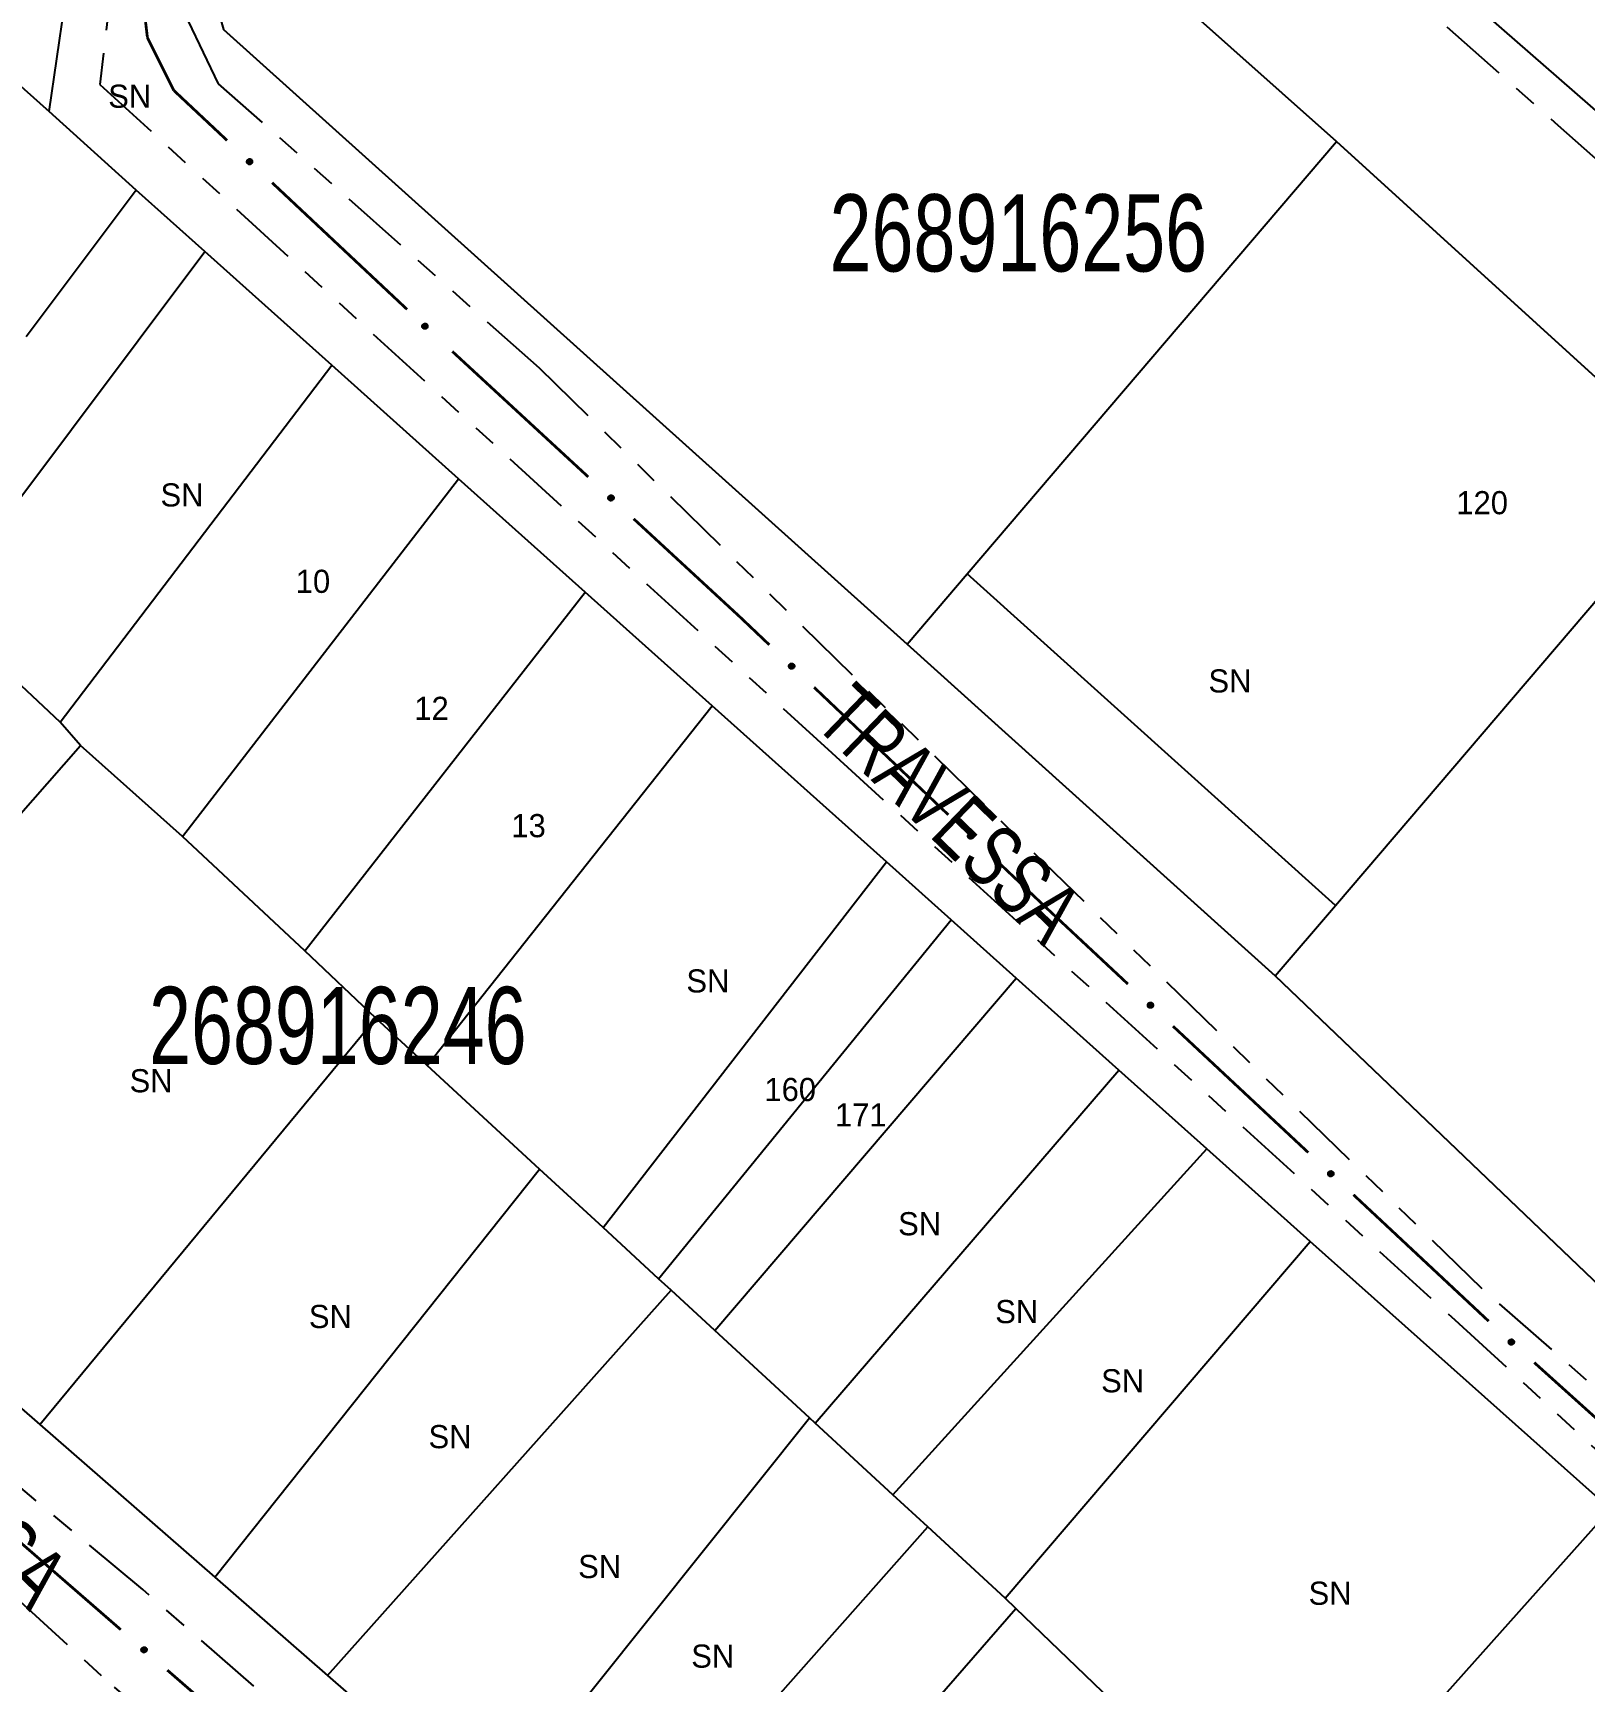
# Model space of a CAD drawing. Extents: x 209193 to 212081, y 4877574 to 4880493.
# Drawn here: x 210100.4 to 210200.9, y 4878796.2 to 4878903 of the extents above; entities that cross this region are included whole.
import ezdxf
from ezdxf.enums import TextEntityAlignment as Align

# ---------------------------------------------------------------- set-up
doc = ezdxf.new("R2010")
doc.units = 0
doc.header["$LTSCALE"] = 1.5
doc.header["$MEASUREMENT"] = 0
doc.linetypes.add('TRACO_25', pattern=[8, 3, -1, 1, -1, 1, -1])
for name, color, linetype in [('CD_MALHA_LOTES', 7, 'CONTINUOUS'), ('CD_TXT_QUADRA', 255, 'CONTINUOUS'), ('RU-QUADRA', 210, 'CONTINUOUS'), ('SV-EIXO-RUA-N-PAV', 6, 'CONTINUOUS'), ('SV-FX-DOM-EST', 20, 'CONTINUOUS'), ('SV-ROD-ESTADUAIS', 20, 'CONTINUOUS'), ('SV-RUA-NAO-PAV', 7, 'CONTINUOUS'), ('SV-TXT-RUA-N-PAV', 7, 'CONTINUOUS'), ('Th_NmrPort', 1, 'CONTINUOUS')]:
    doc.layers.add(name, color=color, linetype=linetype)
doc.styles.add('ARIAL', font='ARIAL.SHX')

msp = doc.modelspace()

# ---------------------------------------------------------------- linework, layer by layer
at = {"layer": 'CD_MALHA_LOTES', "linetype": 'Continuous', "flags": 128}
for points in [[(210119.543589, 4878954.157132), (210184.901185, 4878895.995277)], [(210101.460905, 4878897.949073), (210104.923856, 4878921.866054)], [(210157.071599, 4878863.426586), (210112.749157, 4878903.261562)], [(210096.564755, 4878902.293578), (210101.460905, 4878897.949073)], [(210107.098896, 4878892.858456), (210101.460905, 4878897.949073)], [(210160.968033, 4878867.986545), (210184.901185, 4878895.995277)], [(210184.901185, 4878895.995277), (210208.666547, 4878874.382007)], [(210107.098896, 4878892.858456), (210099.963068, 4878883.342408)], [(210111.553255, 4878888.868817), (210107.098896, 4878892.858456)], [(210094.240017, 4878865.790859), (210111.553255, 4878888.868817)], [(210119.772362, 4878881.507204), (210111.553255, 4878888.868817)], [(210102.168207, 4878858.371636), (210119.772362, 4878881.507204)], [(210127.99147, 4878874.14559), (210119.772362, 4878881.507204)], [(210110.096397, 4878850.952412), (210127.99147, 4878874.14559)], [(210136.210577, 4878866.783976), (210127.99147, 4878874.14559)], [(210184.832571, 4878846.490555), (210208.666547, 4878874.382007)], [(210157.071599, 4878863.426586), (210160.968033, 4878867.986545)], [(210184.832571, 4878846.490555), (210160.968033, 4878867.986545)], [(210118.024588, 4878843.533188), (210136.210577, 4878866.783976)], [(210144.429684, 4878859.422363), (210136.210577, 4878866.783976)], [(210102.168207, 4878858.371636), (210094.240017, 4878865.790859)], [(210180.936037, 4878841.930678), (210157.071599, 4878863.426586)], [(210125.952778, 4878836.113965), (210144.429684, 4878859.422363)], [(210155.72708, 4878849.303616), (210144.429684, 4878859.422363)], [(210103.485475, 4878856.843289), (210102.168207, 4878858.371636)], [(210080.447095, 4878830.628789), (210103.485475, 4878856.843289)], [(210110.096397, 4878850.952412), (210103.485475, 4878856.843289)], [(210118.024588, 4878843.533188), (210110.096397, 4878850.952412)], [(210137.359, 4878825.602381), (210155.72708, 4878849.303616)], [(210159.921807, 4878845.546522), (210155.72708, 4878849.303616)], [(210180.936037, 4878841.930678), (210184.832571, 4878846.490555)], [(210140.963465, 4878822.280629), (210159.921807, 4878845.546522)], [(210164.128202, 4878841.778977), (210159.921807, 4878845.546522)], [(210122.637999, 4878839.168751), (210118.024588, 4878843.533188)], [(210144.599593, 4878818.929698), (210164.128202, 4878841.778977)], [(210170.802053, 4878835.801404), (210164.128202, 4878841.778977)], [(210228.51, 4878796.43), (210180.936037, 4878841.930678)], [(210100.84606, 4878812.831398), (210122.637999, 4878839.168751)], [(210125.952778, 4878836.113965), (210122.637999, 4878839.168751)], [(210133.239399, 4878829.398864), (210125.952778, 4878836.113965)], [(210151.108096, 4878812.931684), (210170.802053, 4878835.801404)], [(210176.493645, 4878830.703612), (210170.802053, 4878835.801404)], [(210080.447095, 4878830.628789), (210100.84606, 4878812.831398)], [(210156.152419, 4878808.283007), (210176.493645, 4878830.703612)], [(210183.201405, 4878824.695668), (210176.493645, 4878830.703612)], [(210112.185677, 4878802.937975), (210133.239399, 4878829.398864)], [(210137.359, 4878825.602381), (210133.239399, 4878829.398864)], [(210140.963465, 4878822.280629), (210137.359, 4878825.602381)], [(210163.423918, 4878801.581843), (210183.201405, 4878824.695668)], [(210202.674348, 4878807.35699), (210183.201405, 4878824.695668)], [(210119.488976, 4878796.566099), (210141.767183, 4878821.53995)], [(210141.767183, 4878821.53995), (210140.963465, 4878822.280629)], [(210144.599593, 4878818.929698), (210141.767183, 4878821.53995)], [(210150.740154, 4878813.270766), (210144.599593, 4878818.929698)], [(210100.84606, 4878812.831398), (210112.185677, 4878802.937975)], [(210130.036913, 4878787.363389), (210150.740154, 4878813.270766)], [(210151.108096, 4878812.931684), (210150.740154, 4878813.270766)], [(210156.152419, 4878808.283007), (210151.108096, 4878812.931684)], [(210158.407969, 4878806.20437), (210156.152419, 4878808.283007)], [(210181.855488, 4878784.048073), (210202.674348, 4878807.35699)], [(210136.630056, 4878781.6111), (210158.407969, 4878806.20437)], [(210163.423918, 4878801.581843), (210158.407969, 4878806.20437)], [(210112.185677, 4878802.937975), (210119.488976, 4878796.566099)], [(210164.11342, 4878800.918869), (210163.423918, 4878801.581843)], [(210142.70252, 4878776.313085), (210164.11342, 4878800.918869)], [(210172.542007, 4878792.814562), (210164.11342, 4878800.918869)], [(210119.488976, 4878796.566099), (210130.036913, 4878787.363389)]]:
    msp.add_lwpolyline(points, dxfattribs=at)
at = {"layer": 'RU-QUADRA', "linetype": 'Continuous', "flags": 128}
msp.add_lwpolyline([(210119.543589, 4878954.157132), (210110.820915, 4878910.019582), (210112.749157, 4878903.261562), (210157.071599, 4878863.426586), (210180.936037, 4878841.930678), (210228.51, 4878796.43), (210258.89, 4878831.68), (210208.666547, 4878874.382007), (210184.901185, 4878895.995277)], close=True, dxfattribs=at)
for points in [[(210202.674348, 4878807.35699), (210183.201405, 4878824.695668), (210176.493645, 4878830.703612), (210170.802053, 4878835.801404), (210164.128202, 4878841.778977), (210159.921807, 4878845.546522), (210155.72708, 4878849.303616), (210144.429684, 4878859.422363), (210136.210577, 4878866.783976), (210127.99147, 4878874.14559), (210119.772362, 4878881.507204), (210111.553255, 4878888.868817), (210107.098896, 4878892.858456), (210101.460905, 4878897.949073), (210104.923856, 4878921.866054)], [(210004.966155, 4878914.215984), (209999.071213, 4878897.510637), (210034.494823, 4878869.414064), (210038.485667, 4878866.248688), (210047.873255, 4878858.802833), (210055.911836, 4878852.034954), (210063.949635, 4878845.022253), (210071.77211, 4878838.197414), (210080.447095, 4878830.628789), (210100.84606, 4878812.831398), (210112.185677, 4878802.937975), (210119.488976, 4878796.566099), (210130.036913, 4878787.363389), (210136.630056, 4878781.6111), (210142.70252, 4878776.313085), (210151.363082, 4878768.757045), (210158.412815, 4878762.382962), (210158.523501, 4878762.509827), (210180.198847, 4878743.598837), (210191.083124, 4878756.885276), (210200.053672, 4878766.91869), (210221.214113, 4878790.586301)]]:
    msp.add_lwpolyline(points, dxfattribs=at)
at = {"layer": 'SV-EIXO-RUA-N-PAV', "const_width": 0.18}
for points in [[(210107.823406, 4878902.737383), (210107.422377, 4878906.146135)], [(210108.077307, 4878902.229581), (210107.823406, 4878902.737383)], [(210109.536934, 4878899.310327), (210108.077307, 4878902.229581)], [(210110.073707, 4878898.806514), (210109.536934, 4878899.310327)], [(210112.99026, 4878896.069048), (210110.073707, 4878898.806514)], [(210124.656471, 4878885.119184), (210115.906813, 4878893.331582)], [(210136.404321, 4878874.257027), (210127.586679, 4878882.396389)], [(210146.234985, 4878865.182567), (210139.343534, 4878871.543907)], [(210146.685599, 4878864.754729), (210146.234985, 4878865.182567)], [(210148.13599, 4878863.377643), (210146.685599, 4878864.754729)], [(210159.739118, 4878852.360955), (210151.036772, 4878860.623471)], [(210166.011951, 4878846.40516), (210162.6399, 4878849.606783)], [(210166.267817, 4878846.166127), (210166.011951, 4878846.40516)], [(210171.382965, 4878841.387502), (210166.267817, 4878846.166127)], [(210183.074732, 4878830.46493), (210174.305907, 4878838.656859)], [(210187.716635, 4878826.128416), (210185.997674, 4878827.734287)], [(210188.189651, 4878825.686059), (210187.716635, 4878826.128416)], [(210194.763073, 4878819.538691), (210188.189651, 4878825.686059)], [(210206.646105, 4878808.824755), (210197.724926, 4878816.850499)], [(210097.038758, 4878807.413936), (210106.095298, 4878799.541257)], [(210109.114145, 4878796.917031), (210118.170685, 4878789.044352)]]:
    msp.add_lwpolyline(points, dxfattribs=at)
at = {"layer": 'SV-EIXO-RUA-N-PAV'}
for points in [[(210114.477964, 4878894.521721), (210114.429107, 4878894.51948), (210114.386658, 4878894.527545), (210114.35319, 4878894.544461), (210114.327513, 4878894.567122), (210114.303855, 4878894.593263), (210114.285818, 4878894.624881), (210114.273572, 4878894.664408), (210114.27098, 4878894.713403), (210114.2821, 4878894.756344), (210114.296929, 4878894.790043), (210114.319016, 4878894.818178), (210114.344796, 4878894.840735), (210114.378259, 4878894.858385), (210114.418437, 4878894.870404), (210114.467766, 4878894.871818), (210114.509327, 4878894.863626), (210114.54127, 4878894.846413), (210114.569414, 4878894.824029), (210114.593247, 4878894.797052), (210114.610773, 4878894.765913), (210114.622802, 4878894.725438), (210114.623552, 4878894.676731), (210114.615855, 4878894.635186), (210114.599096, 4878894.60301), (210114.576435, 4878894.575798), (210114.550504, 4878894.551751), (210114.519475, 4878894.532296), (210114.477964, 4878894.521721)], [(210125.844875, 4878883.852778), (210125.796018, 4878883.850537), (210125.753569, 4878883.858602), (210125.720101, 4878883.875518), (210125.694424, 4878883.898179), (210125.670766, 4878883.92432), (210125.652729, 4878883.955938), (210125.640483, 4878883.995465), (210125.637891, 4878884.04446), (210125.649011, 4878884.087401), (210125.66384, 4878884.1211), (210125.685927, 4878884.149235), (210125.711707, 4878884.171792), (210125.74517, 4878884.189442), (210125.785348, 4878884.201461), (210125.834677, 4878884.202875), (210125.876238, 4878884.194683), (210125.90818, 4878884.17747), (210125.936325, 4878884.155086), (210125.960158, 4878884.128109), (210125.977684, 4878884.09697), (210125.989713, 4878884.056495), (210125.990463, 4878884.007789), (210125.982766, 4878883.966243), (210125.966007, 4878883.934068), (210125.943345, 4878883.906855), (210125.917415, 4878883.882808), (210125.886386, 4878883.863354), (210125.844875, 4878883.852778)], [(210137.904839, 4878872.722124), (210137.856002, 4878872.719477), (210137.813488, 4878872.727189), (210137.779881, 4878872.743826), (210137.754016, 4878872.766272), (210137.730142, 4878872.792216), (210137.711842, 4878872.823683), (210137.699268, 4878872.863107), (210137.696269, 4878872.912078), (210137.707031, 4878872.95511), (210137.72158, 4878872.988932), (210137.743432, 4878873.017249), (210137.769024, 4878873.04002), (210137.802338, 4878873.057947), (210137.842415, 4878873.0703), (210137.891731, 4878873.072124), (210137.933358, 4878873.064278), (210137.965443, 4878873.047332), (210137.993772, 4878873.025182), (210138.017829, 4878872.998404), (210138.035614, 4878872.967412), (210138.047978, 4878872.927038), (210138.049133, 4878872.87834), (210138.041782, 4878872.836732), (210138.025291, 4878872.804418), (210138.002857, 4878872.777018), (210137.977127, 4878872.752756), (210137.946261, 4878872.733044), (210137.904839, 4878872.722124)], [(210149.614782, 4878861.821797), (210149.565913, 4878861.819837), (210149.523512, 4878861.828145), (210149.490141, 4878861.845253), (210149.464595, 4878861.868061), (210149.441087, 4878861.894338), (210149.423232, 4878861.926059), (210149.411213, 4878861.965656), (210149.408903, 4878862.014664), (210149.420269, 4878862.057541), (210149.435292, 4878862.091154), (210149.45754, 4878862.119162), (210149.483449, 4878862.14157), (210149.517013, 4878862.159028), (210149.557259, 4878862.170816), (210149.606595, 4878862.171946), (210149.648109, 4878862.163516), (210149.679952, 4878862.14612), (210149.707967, 4878862.123575), (210149.731644, 4878862.096461), (210149.748992, 4878862.065222), (210149.760788, 4878862.024678), (210149.761258, 4878861.975969), (210149.753323, 4878861.934468), (210149.736379, 4878861.902389), (210149.713562, 4878861.875308), (210149.687493, 4878861.85141), (210149.656354, 4878861.832134), (210149.614782, 4878861.821797)], [(210161.21791, 4878850.805108), (210161.169041, 4878850.803148), (210161.126639, 4878850.811457), (210161.093269, 4878850.828565), (210161.067723, 4878850.851372), (210161.044215, 4878850.877649), (210161.02636, 4878850.90937), (210161.014341, 4878850.948967), (210161.012031, 4878850.997976), (210161.023397, 4878851.040853), (210161.03842, 4878851.074466), (210161.060668, 4878851.102474), (210161.086577, 4878851.124882), (210161.120141, 4878851.142339), (210161.160387, 4878851.154127), (210161.209723, 4878851.155258), (210161.251237, 4878851.146828), (210161.28308, 4878851.129432), (210161.311095, 4878851.106887), (210161.334772, 4878851.079773), (210161.35212, 4878851.048533), (210161.363916, 4878851.00799), (210161.364386, 4878850.95928), (210161.356451, 4878850.91778), (210161.339507, 4878850.885701), (210161.31669, 4878850.858619), (210161.290621, 4878850.834721), (210161.259481, 4878850.815445), (210161.21791, 4878850.805108)], [(210172.874281, 4878839.843656), (210172.825429, 4878839.841301), (210172.782962, 4878839.849266), (210172.749454, 4878839.866104), (210172.723725, 4878839.888705), (210172.700006, 4878839.91479), (210172.681895, 4878839.946366), (210172.669557, 4878839.985865), (210172.66685, 4878840.034853), (210172.677869, 4878840.07782), (210172.69262, 4878840.111554), (210172.714641, 4878840.139741), (210172.740368, 4878840.162358), (210172.77379, 4878840.180086), (210172.81394, 4878840.192198), (210172.863265, 4878840.193728), (210172.904845, 4878840.185633), (210172.936828, 4878840.168495), (210172.965024, 4878840.146177), (210172.98892, 4878840.119255), (210173.00652, 4878840.088157), (210173.018643, 4878840.04771), (210173.019507, 4878839.999006), (210173.011907, 4878839.957443), (210172.995223, 4878839.925228), (210172.972625, 4878839.897963), (210172.94675, 4878839.873855), (210172.915767, 4878839.854328), (210172.874281, 4878839.843656)], [(210184.566048, 4878828.921084), (210184.517196, 4878828.918729), (210184.474729, 4878828.926694), (210184.441222, 4878828.943532), (210184.415492, 4878828.966133), (210184.391773, 4878828.992218), (210184.373662, 4878829.023794), (210184.361324, 4878829.063293), (210184.358617, 4878829.112281), (210184.369637, 4878829.155248), (210184.384387, 4878829.188982), (210184.406408, 4878829.217168), (210184.432136, 4878829.239786), (210184.465557, 4878829.257514), (210184.505707, 4878829.269626), (210184.555032, 4878829.271156), (210184.596612, 4878829.263061), (210184.628595, 4878829.245923), (210184.656792, 4878829.223605), (210184.680687, 4878829.196683), (210184.698287, 4878829.165585), (210184.71041, 4878829.125138), (210184.711274, 4878829.076434), (210184.703674, 4878829.034871), (210184.68699, 4878829.002656), (210184.664392, 4878828.975391), (210184.638518, 4878828.951283), (210184.607535, 4878828.931756), (210184.566048, 4878828.921084)], [(210196.271256, 4878818.010191), (210196.222458, 4878818.006918), (210196.179848, 4878818.014085), (210196.14603, 4878818.03029), (210196.11988, 4878818.052403), (210196.095676, 4878818.078039), (210196.076975, 4878818.109269), (210196.063896, 4878818.148529), (210196.06027, 4878818.197458), (210196.07048, 4878818.240624), (210196.084594, 4878818.274629), (210196.106082, 4878818.303224), (210196.13138, 4878818.326321), (210196.164462, 4878818.344674), (210196.204378, 4878818.357538), (210196.253666, 4878818.359994), (210196.295391, 4878818.352682), (210196.327689, 4878818.336148), (210196.3563, 4878818.314363), (210196.380698, 4878818.287895), (210196.398878, 4878818.257133), (210196.411759, 4878818.216922), (210196.413538, 4878818.168242), (210196.40672, 4878818.126543), (210196.390644, 4878818.094021), (210196.368563, 4878818.066336), (210196.343146, 4878818.041746), (210196.312535, 4878818.021641), (210196.271256, 4878818.010191)], [(210107.568503, 4878798.406486), (210107.617239, 4878798.410588), (210107.659964, 4878798.404149), (210107.694053, 4878798.388521), (210107.720576, 4878798.366857), (210107.745214, 4878798.341637), (210107.764444, 4878798.31073), (210107.778188, 4878798.271698), (210107.782647, 4878798.222838), (210107.773174, 4878798.179504), (210107.759641, 4878798.145264), (210107.738643, 4878798.116307), (210107.713742, 4878798.092783), (210107.680977, 4878798.07387), (210107.641286, 4878798.060327), (210107.592047, 4878798.057033), (210107.550204, 4878798.063633), (210107.517628, 4878798.079615), (210107.488651, 4878798.100909), (210107.463806, 4878798.126958), (210107.445104, 4878798.157406), (210107.431541, 4878798.197392), (210107.428933, 4878798.246035), (210107.43504, 4878798.287843), (210107.45056, 4878798.320635), (210107.472167, 4878798.348692), (210107.497161, 4878798.37371), (210107.527425, 4878798.394334), (210107.568503, 4878798.406486)]]:
    msp.add_lwpolyline(points, close=True, dxfattribs=at)
for points in [[(210114.519475, 4878894.532296), (210114.27098, 4878894.713403)], [(210114.477964, 4878894.521721), (210114.273572, 4878894.664408)], [(210114.499337, 4878894.528895), (210114.276134, 4878894.687865)], [(210114.531637, 4878894.545364), (210114.279581, 4878894.731415)], [(210114.550504, 4878894.551751), (210114.2821, 4878894.756344)], [(210114.451301, 4878894.521582), (210114.285376, 4878894.63989)], [(210114.429107, 4878894.51948), (210114.285818, 4878894.624881)], [(210114.559958, 4878894.565568), (210114.291921, 4878894.768489)], [(210114.576435, 4878894.575798), (210114.296929, 4878894.790043)], [(210114.404889, 4878894.523973), (210114.301967, 4878894.603733)], [(210114.386658, 4878894.527545), (210114.303855, 4878894.593263)], [(210114.586166, 4878894.591497), (210114.311043, 4878894.804812)], [(210114.599096, 4878894.60301), (210114.319016, 4878894.818178)], [(210114.605471, 4878894.622034), (210114.33445, 4878894.827757)], [(210114.615855, 4878894.635186), (210114.344796, 4878894.840735)], [(210114.618807, 4878894.658174), (210114.365694, 4878894.847088)], [(210114.623552, 4878894.676731), (210114.378259, 4878894.858385)], [(210114.61933, 4878894.702597), (210114.400918, 4878894.862684)], [(210114.622802, 4878894.725438), (210114.418437, 4878894.870404)], [(210114.611144, 4878894.747709), (210114.449076, 4878894.86614)], [(210114.610773, 4878894.765913), (210114.467766, 4878894.871818)], [(210114.598411, 4878894.783989), (210114.49356, 4878894.863688)], [(210114.593247, 4878894.797052), (210114.509327, 4878894.863626)], [(210125.886386, 4878883.863354), (210125.637891, 4878884.04446)], [(210125.844875, 4878883.852778), (210125.640483, 4878883.995465)], [(210125.866248, 4878883.859952), (210125.643044, 4878884.018922)], [(210125.898548, 4878883.876421), (210125.646492, 4878884.062472)], [(210125.917415, 4878883.882808), (210125.649011, 4878884.087401)], [(210125.818212, 4878883.852639), (210125.652287, 4878883.970948)], [(210125.796018, 4878883.850537), (210125.652729, 4878883.955938)], [(210125.926869, 4878883.896625), (210125.658832, 4878884.099546)], [(210125.943345, 4878883.906855), (210125.66384, 4878884.1211)], [(210125.7718, 4878883.85503), (210125.668878, 4878883.93479)], [(210125.753569, 4878883.858602), (210125.670766, 4878883.92432)], [(210125.953077, 4878883.922554), (210125.677954, 4878884.13587)], [(210125.966007, 4878883.934068), (210125.685927, 4878884.149235)], [(210125.972382, 4878883.953091), (210125.701361, 4878884.158814)], [(210125.982766, 4878883.966243), (210125.711707, 4878884.171792)], [(210125.985718, 4878883.989232), (210125.732605, 4878884.178145)], [(210125.990463, 4878884.007789), (210125.74517, 4878884.189442)], [(210125.986241, 4878884.033654), (210125.767829, 4878884.193741)], [(210125.989713, 4878884.056495), (210125.785348, 4878884.201461)], [(210125.978055, 4878884.078766), (210125.815987, 4878884.197197)], [(210125.977684, 4878884.09697), (210125.834677, 4878884.202875)], [(210125.965322, 4878884.115046), (210125.860471, 4878884.194745)], [(210125.960158, 4878884.128109), (210125.876238, 4878884.194683)], [(210137.946261, 4878872.733044), (210137.696269, 4878872.912078)], [(210137.904839, 4878872.722124), (210137.699268, 4878872.863107)], [(210137.926152, 4878872.729476), (210137.701634, 4878872.886584)], [(210137.958314, 4878872.746213), (210137.704719, 4878872.930161)], [(210137.977127, 4878872.752756), (210137.707031, 4878872.95511)], [(210137.878179, 4878872.721763), (210137.711275, 4878872.838688)], [(210137.856002, 4878872.719477), (210137.711842, 4878872.823683)], [(210137.986466, 4878872.766651), (210137.716751, 4878872.967337)], [(210138.002857, 4878872.777018), (210137.72158, 4878872.988932)], [(210137.831748, 4878872.723768), (210137.728166, 4878872.80267)], [(210137.813488, 4878872.727189), (210137.730142, 4878872.792216)], [(210138.012458, 4878872.792797), (210137.73557, 4878873.003818)], [(210138.025291, 4878872.804418), (210137.743432, 4878873.017249)], [(210138.031508, 4878872.823494), (210137.758786, 4878873.026956)], [(210138.041782, 4878872.836732), (210137.769024, 4878873.04002)], [(210138.044542, 4878872.859744), (210137.789868, 4878873.046546)], [(210138.049133, 4878872.87834), (210137.802338, 4878873.057947)], [(210138.044697, 4878872.904169), (210137.824961, 4878873.062435)], [(210138.047978, 4878872.927038), (210137.842415, 4878873.0703)], [(210138.036136, 4878872.949212), (210137.873088, 4878873.066291)], [(210138.035614, 4878872.967412), (210137.891731, 4878873.072124)], [(210138.023101, 4878872.985384), (210137.917591, 4878873.064209)], [(210138.017829, 4878872.998404), (210137.933358, 4878873.064278)], [(210149.656354, 4878861.832134), (210149.408903, 4878862.014664)], [(210149.614782, 4878861.821797), (210149.411213, 4878861.965656)], [(210149.636196, 4878861.828848), (210149.413909, 4878861.989097)], [(210149.668591, 4878861.845131), (210149.417607, 4878862.032627)], [(210149.687493, 4878861.85141), (210149.420269, 4878862.057541)], [(210149.588119, 4878861.821811), (210149.422876, 4878861.941071)], [(210149.697027, 4878861.865172), (210149.43016, 4878862.069629)], [(210149.713562, 4878861.875308), (210149.435292, 4878862.091154)], [(210149.723383, 4878861.89095), (210149.44949, 4878862.105842)], [(210149.736379, 4878861.902389), (210149.45754, 4878862.119162)], [(210149.742864, 4878861.921376), (210149.473028, 4878862.128652)], [(210149.753323, 4878861.934468), (210149.483449, 4878862.14157)], [(210149.756406, 4878861.957439), (210149.504383, 4878862.147803)], [(210149.761258, 4878861.975969), (210149.517013, 4878862.159028)], [(210149.757185, 4878862.001858), (210149.539696, 4878862.163197)], [(210149.760788, 4878862.024678), (210149.557259, 4878862.170816)], [(210149.749258, 4878862.047016), (210149.587873, 4878862.166376)], [(210149.748992, 4878862.065222), (210149.606595, 4878862.171946)], [(210149.736733, 4878862.083369), (210149.632342, 4878862.163668)], [(210149.731644, 4878862.096461), (210149.648109, 4878862.163516)], [(210149.565913, 4878861.819837), (210149.423232, 4878861.926059)], [(210149.541722, 4878861.824469), (210149.439259, 4878861.904818)], [(210149.523512, 4878861.828145), (210149.441087, 4878861.894338)], [(210161.259481, 4878850.815445), (210161.012031, 4878850.997976)], [(210161.21791, 4878850.805108), (210161.014341, 4878850.948967)], [(210161.239324, 4878850.81216), (210161.017037, 4878850.972409)], [(210161.271718, 4878850.828443), (210161.020735, 4878851.015938)], [(210161.290621, 4878850.834721), (210161.023397, 4878851.040853)], [(210161.191247, 4878850.805122), (210161.026004, 4878850.924382)], [(210161.169041, 4878850.803148), (210161.02636, 4878850.90937)], [(210161.300154, 4878850.848484), (210161.033288, 4878851.052941)], [(210161.31669, 4878850.858619), (210161.03842, 4878851.074466)], [(210161.144849, 4878850.80778), (210161.042387, 4878850.88813)], [(210161.126639, 4878850.811457), (210161.044215, 4878850.877649)], [(210161.326511, 4878850.874262), (210161.052618, 4878851.089154)], [(210161.339507, 4878850.885701), (210161.060668, 4878851.102474)], [(210161.345992, 4878850.904688), (210161.076156, 4878851.111964)], [(210161.356451, 4878850.91778), (210161.086577, 4878851.124882)], [(210161.359534, 4878850.940751), (210161.107511, 4878851.131115)], [(210161.364386, 4878850.95928), (210161.120141, 4878851.142339)], [(210161.360313, 4878850.98517), (210161.142824, 4878851.146508)], [(210161.363916, 4878851.00799), (210161.160387, 4878851.154127)], [(210161.352386, 4878851.030328), (210161.191001, 4878851.149688)], [(210161.35212, 4878851.048533), (210161.209723, 4878851.155258)], [(210161.339861, 4878851.06668), (210161.23547, 4878851.14698)], [(210161.334772, 4878851.079773), (210161.251237, 4878851.146828)], [(210172.915767, 4878839.854328), (210172.66685, 4878840.034853)], [(210172.874281, 4878839.843656), (210172.669557, 4878839.985865)], [(210172.895637, 4878839.85088), (210172.672063, 4878840.009328)], [(210172.927899, 4878839.867424), (210172.675408, 4878840.052885)], [(210172.94675, 4878839.873855), (210172.677869, 4878840.07782)], [(210172.847619, 4878839.843454), (210172.681417, 4878839.961375)], [(210172.825429, 4878839.841301), (210172.681895, 4878839.946366)], [(210172.956172, 4878839.887694), (210172.687662, 4878840.089988)], [(210172.972625, 4878839.897963), (210172.69262, 4878840.111554)], [(210172.801201, 4878839.845737), (210172.698093, 4878839.925256)], [(210172.782962, 4878839.849266), (210172.700006, 4878839.91479)], [(210172.98232, 4878839.913684), (210172.706699, 4878840.126356)], [(210172.995223, 4878839.925228), (210172.714641, 4878840.139741)], [(210173.001554, 4878839.944267), (210172.730052, 4878840.149355)], [(210173.011907, 4878839.957443), (210172.740368, 4878840.162358)], [(210173.014805, 4878839.980438), (210172.761251, 4878840.16876)], [(210173.019507, 4878839.999006), (210172.77379, 4878840.180086)], [(210173.015224, 4878840.024862), (210172.796439, 4878840.184438)], [(210173.018643, 4878840.04771), (210172.81394, 4878840.192198)], [(210173.006933, 4878840.069954), (210172.844588, 4878840.188006)], [(210173.00652, 4878840.088157), (210172.863265, 4878840.193728)], [(210172.994115, 4878840.106204), (210172.889078, 4878840.185658)], [(210172.98892, 4878840.119255), (210172.904845, 4878840.185633)], [(210184.607535, 4878828.931756), (210184.358617, 4878829.112281)], [(210184.566048, 4878828.921084), (210184.361324, 4878829.063293)], [(210184.587405, 4878828.928308), (210184.36383, 4878829.086756)], [(210184.619666, 4878828.944852), (210184.367176, 4878829.130313)], [(210184.638518, 4878828.951283), (210184.369637, 4878829.155248)], [(210184.539386, 4878828.920882), (210184.373185, 4878829.038803)], [(210184.517196, 4878828.918729), (210184.373662, 4878829.023794)], [(210184.647939, 4878828.965122), (210184.37943, 4878829.167416)], [(210184.664392, 4878828.975391), (210184.384387, 4878829.188982)], [(210184.492968, 4878828.923165), (210184.38986, 4878829.002684)], [(210184.474729, 4878828.926694), (210184.391773, 4878828.992218)], [(210184.674087, 4878828.991112), (210184.398466, 4878829.203784)], [(210184.68699, 4878829.002656), (210184.406408, 4878829.217168)], [(210184.693321, 4878829.021695), (210184.42182, 4878829.226783)], [(210184.703674, 4878829.034871), (210184.432136, 4878829.239786)], [(210184.706572, 4878829.057866), (210184.453019, 4878829.246187)], [(210184.711274, 4878829.076434), (210184.465557, 4878829.257514)], [(210184.706992, 4878829.102289), (210184.488206, 4878829.261866)], [(210184.71041, 4878829.125138), (210184.505707, 4878829.269626)], [(210184.6987, 4878829.147382), (210184.536355, 4878829.265434)], [(210184.698287, 4878829.165585), (210184.555032, 4878829.271156)], [(210184.685882, 4878829.183632), (210184.580845, 4878829.263086)], [(210184.680687, 4878829.196683), (210184.596612, 4878829.263061)], [(210196.312535, 4878818.021641), (210196.06027, 4878818.197458)], [(210196.271256, 4878818.010191), (210196.063896, 4878818.148529)], [(210196.292473, 4878818.017815), (210196.065962, 4878818.172035)], [(210196.324418, 4878818.034962), (210196.068488, 4878818.215648)], [(210196.343146, 4878818.041746), (210196.07048, 4878818.240624)], [(210196.352306, 4878818.05576), (210196.080043, 4878818.252974)], [(210196.368563, 4878818.066336), (210196.084594, 4878818.274629)], [(210196.377961, 4878818.082237), (210196.098393, 4878818.289693)], [(210196.390644, 4878818.094021), (210196.106082, 4878818.303224)], [(210196.396616, 4878818.113175), (210196.12131, 4878818.313127)], [(210196.40672, 4878818.126543), (210196.13138, 4878818.326321)], [(210196.409186, 4878818.149589), (210196.152139, 4878818.333114)], [(210196.413538, 4878818.168242), (210196.164462, 4878818.344674)], [(210196.408771, 4878818.194013), (210196.187026, 4878818.34945)], [(210196.411759, 4878818.216922), (210196.204378, 4878818.357538)], [(210196.399633, 4878818.238942), (210196.2351, 4878818.353923)], [(210196.398878, 4878818.257133), (210196.253666, 4878818.359994)], [(210196.386136, 4878818.274944), (210196.279625, 4878818.352411)], [(210196.380698, 4878818.287895), (210196.295391, 4878818.352682)], [(210196.244603, 4878818.009488), (210196.076215, 4878818.124266)], [(210196.222458, 4878818.006918), (210196.076975, 4878818.109269)], [(210196.19815, 4878818.010899), (210196.093566, 4878818.088467)], [(210196.179848, 4878818.014085), (210196.095676, 4878818.078039)], [(210107.428933, 4878798.246035), (210107.680977, 4878798.07387)], [(210107.431541, 4878798.197392), (210107.641286, 4878798.060327)], [(210107.432967, 4878798.264759), (210107.693102, 4878798.085638)], [(210107.434139, 4878798.220349), (210107.658498, 4878798.068709)], [(210107.43504, 4878798.287843), (210107.713742, 4878798.092783)], [(210107.44404, 4878798.175582), (210107.610507, 4878798.063419)], [(210107.444915, 4878798.301382), (210107.723586, 4878798.106146)], [(210107.445104, 4878798.157406), (210107.592047, 4878798.057033)], [(210107.45056, 4878798.320635), (210107.738643, 4878798.116307)], [(210107.458148, 4878798.139814), (210107.565962, 4878798.064173)], [(210107.463041, 4878798.332633), (210107.7461, 4878798.129967)], [(210107.463806, 4878798.126958), (210107.550204, 4878798.063633)], [(210107.472167, 4878798.348692), (210107.759641, 4878798.145264)], [(210107.488241, 4878798.359543), (210107.763823, 4878798.166993)], [(210107.497161, 4878798.37371), (210107.773174, 4878798.179504)], [(210107.51577, 4878798.380813), (210107.77474, 4878798.204511)], [(210107.527425, 4878798.394334), (210107.782647, 4878798.222838)], [(210107.547419, 4878798.398501), (210107.776524, 4878798.248161)], [(210107.568503, 4878798.406486), (210107.778188, 4878798.271698)], [(210107.595141, 4878798.407642), (210107.765458, 4878798.295748)], [(210107.617239, 4878798.410588), (210107.764444, 4878798.31073)], [(210107.641611, 4878798.407022), (210107.7475, 4878798.331247)], [(210107.659964, 4878798.404149), (210107.745214, 4878798.341637)]]:
    msp.add_lwpolyline(points, dxfattribs=at)
at = {"layer": 'SV-FX-DOM-EST', "linetype": 'TRACO_25'}
msp.add_polyline3d([(210125.117732, 4878963.791668, 11.7541), (210149.041722, 4878941.421449, 12.731388), (210174.087026, 4878919.338343, 12.985889), (210199.252283, 4878897.065295, 13.006249), (210209.050438, 4878888.398, 12.894269), (210239.78, 4878862.01, 12.904449), (210250.040932, 4878852.819515, 12.558379), (210266.183161, 4878838.361283, 12.558379)], dxfattribs=at)
at = {"layer": 'SV-ROD-ESTADUAIS', "linetype": 'Continuous'}
msp.add_polyline3d([(210119.644325, 4878966.853961, 12.033858), (210125.117732, 4878963.791668, 12.708671), (210133.797029, 4878957.563279, 12.851812), (210172.102477, 4878923.841804, 13.618645), (210234.13, 4878869.73, 12.727394), (210250.009284, 4878855.682631, 12.664014), (210263.738266, 4878843.433556, 12.664014), (210266.823183, 4878840.893604, 12.664014), (210313.01, 4878799.95, 12.664014), (210381.4, 4878739.27, 12.156966), (210434.29214, 4878692.384671, 12.104149)], dxfattribs=at)
at = {"layer": 'SV-RUA-NAO-PAV', "linetype": 'TRACO_25'}
for points in [[(210112.788278, 4878970.689822, 12.018783), (210112.356604, 4878966.533424, 12.354725), (210111.965144, 4878961.324907, 12.334365), (210104.737727, 4878899.7024, 12.191844), (210152.198416, 4878856.365892, 12.100223), (210192.580528, 4878819.617335, 12.018783), (210225.254074, 4878789.626668, 11.937342), (210198.073788, 4878757.875151, 11.937342), (210179.137612, 4878739.340033, 11.957702), (210141.904622, 4878772.269755, 11.957702), (210107.530947, 4878802.140418, 11.815181), (210075.126579, 4878829.10196, 11.642119), (210040.409278, 4878859.908878, 10.817533), (210034.208599, 4878865.519704, 10.817533), (210011.573408, 4878885.091373, 10.104928), (209994.720751, 4878895.934129, 9.748625)], [(210266.183161, 4878838.361283, 12.568942), (210265.98, 4878834.98, 12.484434), (210264.12, 4878830.71, 12.252038), (210250.456073, 4878815.262369, 11.385833), (210231.41, 4878793.73, 11.385833), (210228.915168, 4878792.845828, 11.642119), (210225.95532, 4878793.995432, 11.662479), (210194.351184, 4878821.636797, 11.642119), (210162.088038, 4878852.997081, 11.916982), (210133.244245, 4878881.318313, 12.120584), (210112.438168, 4878899.742563, 12.130763), (210109.989439, 4878904.841047, 12.130763), (210108.901114, 4878911.12922, 12.100223), (210109.141782, 4878913.498547, 12.100223), (210115.005405, 4878961.654881, 12.415805), (210115.826097, 4878963.99423, 12.375085), (210118.836853, 4878966.123688, 12.385265), (210119.644325, 4878966.853961, 12.385265)], [(209990.208559, 4878889.692677, 8.985119), (209994.43163, 4878887.827862, 8.985119), (210008.817331, 4878881.475453, 9.585744), (210015.659805, 4878875.135089, 9.585744), (210040.471003, 4878852.144573, 10.257629), (210072.715561, 4878825.902822, 11.499599), (210105.659095, 4878795.812189, 11.469058), (210138.113245, 4878768.050878, 11.631939), (210171.508282, 4878738.666782, 11.72356), (210174.436358, 4878735.750955, 11.774461), (210174.616043, 4878734.571297, 11.76428), (210174.22569, 4878733.371632, 11.886441), (210150.965973, 4878702.88984, 11.825361), (210133.870264, 4878685.674386, 11.601399), (210132.120155, 4878685.634358, 11.601399), (210131.040189, 4878685.974236, 11.601399), (210111.553855, 4878703.198859, 11.560678), (210089.347877, 4878722.262894, 11.306177), (210064.762409, 4878743.656208, 10.878613), (210043.616606, 4878763.140147, 10.725912), (210019.390672, 4878782.773973, 10.094748), (209994.33574, 4878806.206692, 9.321062), (209970.210152, 4878827.070168, 8.455755), (209961.013485, 4878834.137401, 8.364135)]]:
    msp.add_polyline3d(points, dxfattribs=at)

# ---------------------------------------------------------------- texts
at = {"layer": 'CD_TXT_QUADRA', "style": 'ARIAL', "width": 0.7}
for s, p in [('268916256', (210152.043816, 4878887.580204)), ('268916246', (210107.930713, 4878836.20693))]:
    msp.add_text(s, height=5, dxfattribs=at).set_placement(p)
at = {"layer": 'SV-TXT-RUA-N-PAV', "style": 'ARIAL', "width": 0.7}
for p in [(210150.93437, 4878858.245036), (210085.207334, 4878815.149389)]:
    msp.add_text('TRAVESSA', height=4, rotation=316, dxfattribs=at).set_placement(p)
at = {"layer": 'Th_NmrPort', "color": 1}
for s, p in [('SN', (210105.283706, 4878898.939102)), ('SN', (210108.673506, 4878873.094256)), ('120', (210192.672776, 4878872.59037)), ('10', (210117.44061, 4878867.49444)), ('SN', (210176.604492, 4878861.036833)), ('12', (210125.126885, 4878859.259145)), ('13', (210131.414777, 4878851.656925)), ('SN', (210142.761184, 4878841.591565)), ('SN', (210106.671264, 4878835.12231)), ('160', (210147.819697, 4878834.553261)), ('171', (210152.394861, 4878832.906202)), ('SN', (210156.486675, 4878825.853001)), ('SN', (210118.29218, 4878819.841263)), ('SN', (210162.782708, 4878820.157645)), ('SN', (210169.645454, 4878815.673985)), ('SN', (210126.048435, 4878812.052484)), ('SN', (210135.747782, 4878803.634182)), ('SN', (210183.096435, 4878801.902742)), ('SN', (210143.079716, 4878797.827189))]:
    msp.add_text(s, height=1.5, dxfattribs=at).set_placement(p, align=Align.MIDDLE_LEFT)

doc.saveas('drawing.dxf')
